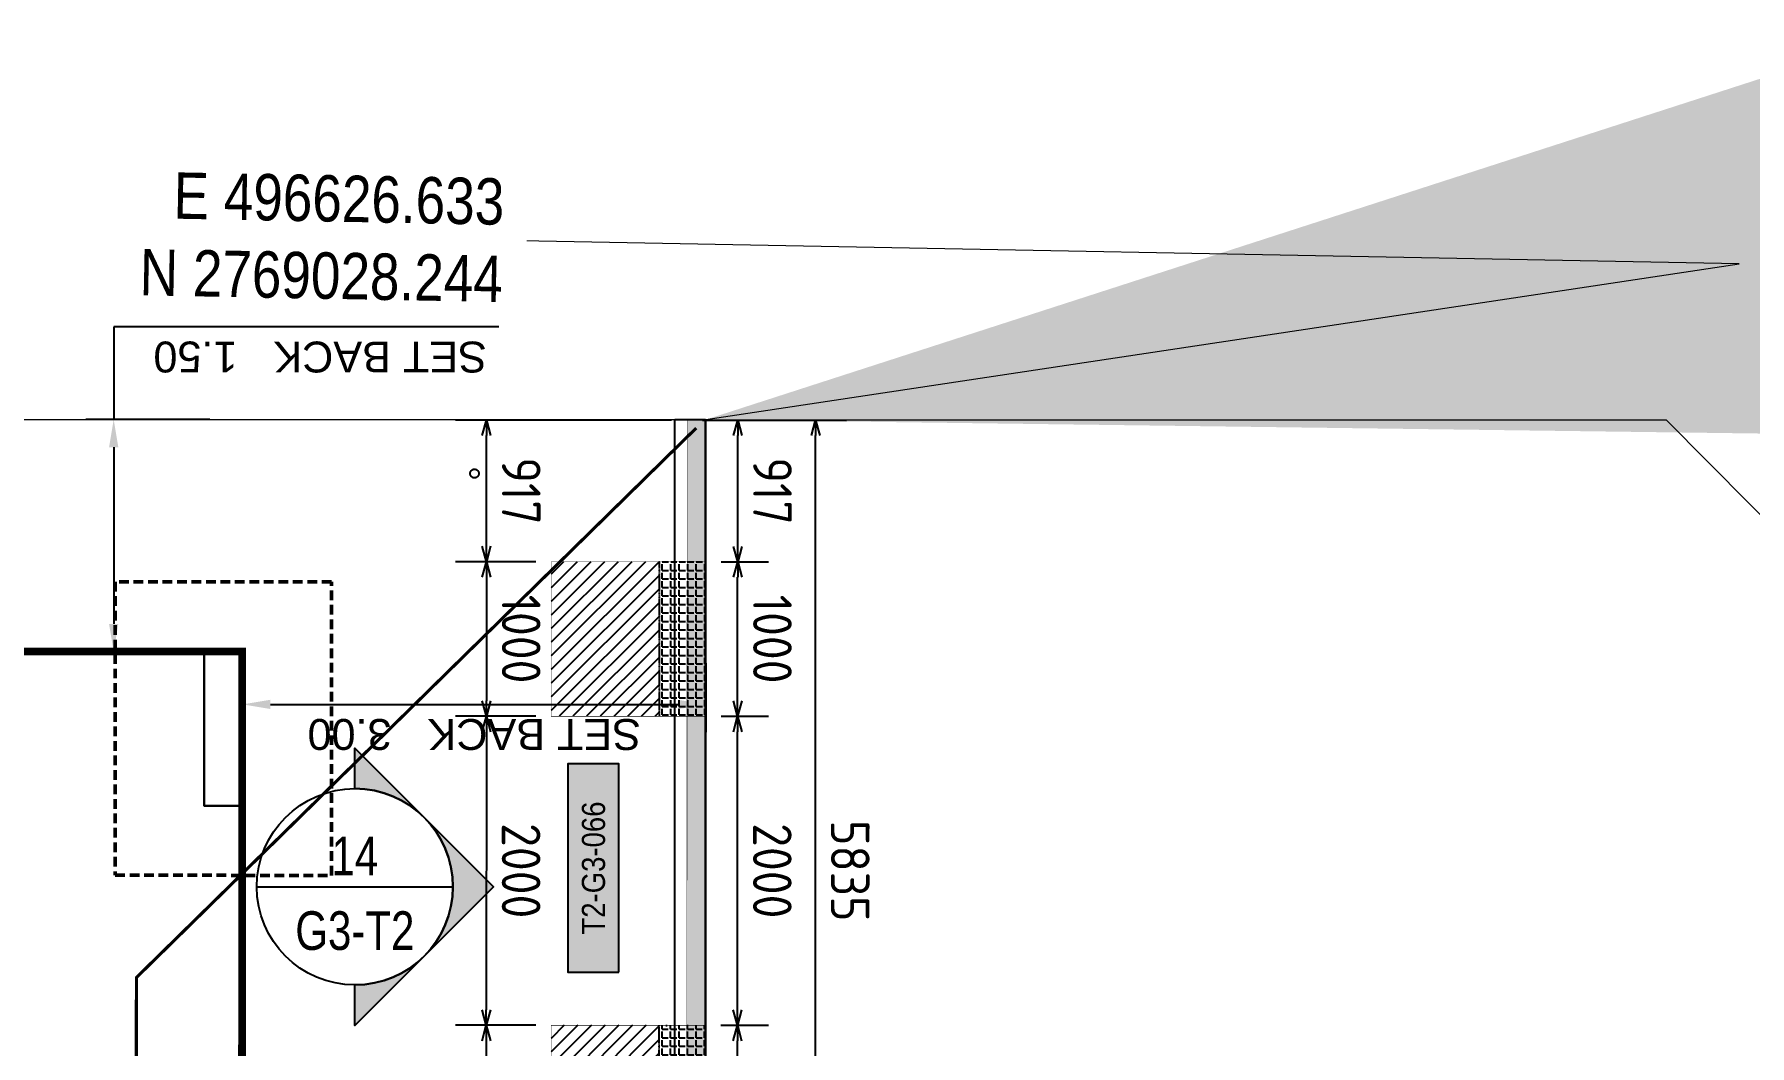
# Model space of a CAD drawing. Header units: centimetres. Extents: x -6122352 to 7132207, y -1694241 to 1947892.
# Drawn here: x 251227 to 262330, y -88546 to -81999 of the extents above; entities that cross this region are included whole.
import ezdxf
from ezdxf.enums import TextEntityAlignment as Align
from ezdxf.xclip import XClip

# ---------------------------------------------------------------- set-up
doc = ezdxf.new("R2010")
doc.units = ezdxf.units.CM
doc.header["$MEASUREMENT"] = 0
doc.header["$XCLIPFRAME"] = 2
doc.header["$PDMODE"] = 66
doc.header["$PDSIZE"] = 100
doc.linetypes.add('DASHED2', pattern=[0.375, 0.25, -0.125])
doc.linetypes.add('XR-AR-END-SETTING OUT PLAN$0$23261-XR-AR-SI-GF$0$HIDDEN', pattern=[0.375, 0.25, -0.125])
for name, color, linetype in [('00-MI-DIM', 7, 'Continuous'), ('23585-XR-AR-BOUNDARY WALLS AND SETBACKS$0$setback', 7, 'XR-AR-END-SETTING OUT PLAN$0$23261-XR-AR-SI-GF$0$HIDDEN'), ('@MI-FOOTINGS', 7, 'Continuous'), ('@MI-REF LAYER', 7, 'Continuous'), ('@MI-TYPE-01', 30, 'Continuous'), ('@MI-TYPE-02', 6, 'Continuous'), ('B_TH_6', 7, 'Continuous'), ('PANEL-TAGS', 7, 'Continuous'), ('S-DIMENSION', 251, 'Continuous')]:
    doc.layers.add(name, color=color, linetype=linetype)
for name, color, linetype, lineweight, true_color in [('08-Compound Wall-2', 6, 'Continuous', 25, 0xff00ff), ('23585-XR-AR-DAMAC PLOT LIMITS$0$1-End units', 7, 'Continuous', 5, 0xf8991e), ('23585-XR-AR-DAMAC PLOT LIMITS$0$1-Open Space', 7, 'Continuous', 5, 0x90cf5a)]:
    doc.layers.add(name, color=color, linetype=linetype, lineweight=lineweight, true_color=true_color)
for name, color, linetype, lineweight in [('@ Foundations', 4, 'DASHED2', 50), ('A-ANNO-TEXT', 3, 'Continuous', 25), ('XR-AR-END-SETTING OUT PLAN$0$23585-XR-AR-END-GROUND FLOOR$0$S-COLS', 51, 'Continuous', 40), ('XR-AR-END-SETTING OUT PLAN$0$23585-XR-AR-END-GROUND FLOOR$0$S-COLS-PATT', 8, 'Continuous', 5)]:
    doc.layers.add(name, color=color, linetype=linetype, lineweight=lineweight)
doc.styles.add('Arial Narrow', font='ARIALN.TTF', dxfattribs={"width": 0.95, "height": 500})
doc.styles.add('Gen-Text', font='arial.ttf', dxfattribs={"height": 2.5})
doc.styles.add('JWC BHQ 3.00', font='swissc.ttf', dxfattribs={"height": 3})
doc.styles.add('PANELTAG_STYLE', font='arial.ttf')
doc.styles.add('Schueco-BEMSTIL', font='isocpeur.ttf', dxfattribs={"width": 0.9})
doc.styles.get("Standard").update_dxf_attribs({"font": 'arial.ttf'})
doc.dimstyles.new('Dim Arrow Ann', dxfattribs={"dimtxt": 2.5, "dimasz": 3, "dimexe": 1.5, "dimexo": 1.5, "dimgap": 1, "dimtad": 1, "dimdec": 0, "dimlfac": 1000, "dimzin": 0, "dimdsep": 46, "dimtxsty": 'Gen-Text', "dimblk": 'ARCHTICK', "dimcen": 0, "dimclrd": 7, "dimclre": 7, "dimclrt": 7, "dimadec": 0, "dimazin": 0, "dimtfac": 1, "dimtdec": 0, "dimtofl": 0, "dimtmove": 2, "dimatfit": 3, "dimfxl": 1, "dimtolj": 1, "dimtzin": 0, "dimlwd": 0, "dimlwe": 0, "dimarcsym": 0})
doc.dimstyles.new('MI- JWC-TXT-2.5 MM', dxfattribs={"dimscale": 1.5, "dimtxt": 2.5, "dimasz": 1, "dimexe": 2, "dimexo": 1, "dimgap": 1, "dimtad": 1, "dimdec": 0, "dimdsep": 46, "dimtxsty": 'Schueco-BEMSTIL', "dimblk": 'OPEN30', "dimcen": 0, "dimdle": 2, "dimclrd": 140, "dimclre": 8, "dimclrt": 40, "dimadec": 0, "dimazin": 2, "dimtfac": 1, "dimtdec": 0, "dimtix": 1, "dimtmove": 2, "dimatfit": 3, "dimldrblk": 'OPEN', "dimfxl": 2, "dimlwd": -1, "dimlwe": -1, "dimarcsym": 0})
doc.dimstyles.get("Standard").update_dxf_attribs({"dimtxt": 5, "dimasz": 0.5, "dimexe": 0.18, "dimexo": 0.0625, "dimgap": 0.09, "dimtad": 0, "dimtih": 1, "dimtoh": 1, "dimdec": 0, "dimzin": 0, "dimdsep": 46, "dimtxsty": 'Standard', "dimcen": 0.09, "dimadec": 0, "dimazin": 0, "dimtfac": 1, "dimtdec": 0, "dimtofl": 0, "dimtmove": 0, "dimatfit": 3, "dimfxl": 1, "dimtolj": 1, "dimtzin": 0, "dimarcsym": 0})

# ---------------------------------------------------------------- blocks, each defined once
blk = doc.blocks.new('23585-XR-AR-BOUNDARY WALLS AND SETBACKS')
at = {"layer": '08-Compound Wall-2'}
for points in [[(496661.888, 2768995.669), (496662.023, 2768995.817), (496644.328, 2769012.031), (496626.633, 2769028.244), (496626.498, 2769028.097)], [(496590.019, 2768988.285), (496607.64, 2768972.139), (496613.754, 2768978.811), (496617.807, 2768983.235), (496621.861, 2768987.659), (496625.914, 2768992.083), (496629.968, 2768996.506), (496634.021, 2769000.93), (496638.075, 2769005.354), (496644.12, 2769011.951), (496626.498, 2769028.097)]]:
    blk.add_lwpolyline(points, dxfattribs=at)
at = {"layer": '23585-XR-AR-BOUNDARY WALLS AND SETBACKS$0$setback', "ltscale": 40, "const_width": 0.05}
blk.add_lwpolyline([(496625.712, 2769025.019), (496621.559, 2769020.487), (496617.506, 2769016.063), (496613.452, 2769011.639), (496609.399, 2769007.215), (496605.345, 2769002.792), (496601.292, 2768998.368), (496597.239, 2768993.944), (496593.084, 2768989.41), (496607.461, 2768976.236), (496611.616, 2768980.771), (496615.669, 2768985.194), (496619.723, 2768989.618), (496623.776, 2768994.042), (496627.83, 2768998.465), (496631.883, 2769002.889), (496635.936, 2769007.313), (496640.09, 2769011.846), (496625.712, 2769025.019)], dxfattribs=at)
blk = doc.blocks.new('A$C9d9485f6')
at = {"layer": 'A-ANNO-TEXT', "rotation": 312.4881850805905}
blk.add_blockref('23585-XR-AR-BOUNDARY WALLS AND SETBACKS', (-2377088.535, -1504219.252), dxfattribs=at)
blk = doc.blocks.new('23585-XR-AR-DAMAC PLOT LIMITS')
at = {"layer": '23585-XR-AR-DAMAC PLOT LIMITS$0$1-End units', "color": 251, "true_color": 0x636466}
blk.add_lwpolyline([(496644.328, 2769012.031), (496638.148, 2769005.286), (496620.453, 2769021.5), (496626.633, 2769028.244)], close=True, dxfattribs=at)
at = {"layer": '23585-XR-AR-DAMAC PLOT LIMITS$0$1-Open Space', "color": 251, "true_color": 0x636466}
blk.add_lwpolyline([(496662.375, 2769009.468), (496665.774, 2769006.307), (496666.016, 2769000.175), (496662.023, 2768995.817), (496644.328, 2769012.031), (496626.633, 2769028.244), (496630.832, 2769032.828), (496637.009, 2769033.075), (496637.723, 2769032.411), (496633.553, 2769027.938), (496638.015, 2769023.778), (496642.189, 2769028.255), (496643.548, 2769026.99), (496647.941, 2769022.901), (496652.333, 2769018.814), (496656.725, 2769014.727), (496657.91, 2769013.624), (496653.736, 2769009.147), (496658.197, 2769004.987)], close=True, dxfattribs=at)
blk = doc.blocks.new('A$Cf093b529')
at = {"layer": 'A-ANNO-TEXT'}
blk.add_blockref('23585-XR-AR-DAMAC PLOT LIMITS', (-495391.99, -2768603.442), dxfattribs=at)
blk = doc.blocks.new('_ArchTick')
at = {"color": 0, "linetype": 'ByBlock', "const_width": 0.15}
blk.add_lwpolyline([(-0.5, -0.5), (0.5, 0.5)], dxfattribs=at)
blk = doc.blocks.new('XR-AR-END-SETTING OUT PLAN$0$23585-XR-AR-END-GROUND FLOOR$0$A$C75a8815d')
at = {"layer": 'XR-AR-END-SETTING OUT PLAN$0$23585-XR-AR-END-GROUND FLOOR$0$S-COLS', "color": 252, "lineweight": 30}
blk.add_lwpolyline([(0, -4000), (0, -3000), (250, -3000), (250, -4000)], close=True, dxfattribs=at)
blk = doc.blocks.new('XR-AR-END-SETTING OUT PLAN')
at = {"layer": 'XR-AR-END-SETTING OUT PLAN$0$23585-XR-AR-END-GROUND FLOOR$0$S-COLS-PATT', "color": 8}
blk.add_blockref('XR-AR-END-SETTING OUT PLAN$0$23585-XR-AR-END-GROUND FLOOR$0$A$C75a8815d', (3000, 5500), dxfattribs=at)
blk = doc.blocks.new('END UNIT')
at = {"xscale": 0.001, "yscale": 0.001, "zscale": 0.001}
blk.add_blockref('XR-AR-END-SETTING OUT PLAN', (-9.15, 0), dxfattribs=at)
blk = doc.blocks.new('TH_6')
blk.add_blockref('END UNIT', (495802.305, 2769163.997))
blk = doc.blocks.new('A$Ce2a03a74')
at = {"layer": 'S-DIMENSION'}
blk.add_circle((28, 28), 28.1, dxfattribs=at)
at = {"layer": 'B_TH_6', "xscale": 999.9914829579993, "yscale": 999.9914829579993, "zscale": 999.9914829579993}
blk.add_blockref('TH_6', (-495790405, -2769140733), dxfattribs=at)
blk = doc.blocks.new('23585-XR-AR-MALDIVE-2$0$TH_6')
at = {"ltscale": 10, "xscale": 0.00100002623446598, "yscale": 0.00100002623446598, "zscale": 0.00100002623446598}
blk.add_blockref('A$Ce2a03a74', (495794.627, 2769164.318), dxfattribs=at)
at = {"layer": '@ Foundations', "linetype": 'DASHED2', "ltscale": 0.25}
blk.add_lwpolyline([(495795.58, 2769165.047), (495796.98, 2769165.047), (495796.98, 2769166.947), (495795.58, 2769166.947)], close=True, dxfattribs=at)
blk = doc.blocks.new('A$Cd086fac5')
at = {"color": 1, "true_color": 0xeb0000, "const_width": 0.008}
blk.add_lwpolyline([(45.148, 0), (39.148, 0), (33.148, 0), (27.148, 0), (21.148, 0), (15.148, 0), (9.148, 0), (0.001, 0), (0, 24), (9.148, 24), (15.148, 24), (21.148, 24), (27.148, 24), (33.148, 24), (39.148, 24), (45.148, 24), (54.298, 24), (54.298, 0)], close=True, dxfattribs=at)
blk = doc.blocks.new('*D440')
at = {"color": 0, "lineweight": -2, "transparency": 16777216}
for p, q in [((494319.77, 2767862.073), (494319.77, 2767862.52)), ((494322.767, 2767862.044), (494322.767, 2767862.52)), ((494322.587, 2767862.34), (494319.95, 2767862.34))]:
    blk.add_line(p, q, dxfattribs=at)
at = {"color": 0, "transparency": 16777216}
for points in [[(494319.95, 2767862.37), (494319.95, 2767862.31), (494319.77, 2767862.34)], [(494322.587, 2767862.37), (494322.587, 2767862.31), (494322.767, 2767862.34)]]:
    blk.add_solid(points, dxfattribs=at)
at = {"layer": 'Defpoints', "color": 0, "transparency": 16777216}
for p in [(494319.77, 2767862.34), (494319.77, 2767862.011), (494322.767, 2767861.982)]:
    blk.add_point(p, dxfattribs=at)
at = {"color": 0, "transparency": 16777216, "insert": (494321.268, 2767862.533), "char_height": 0.2, "attachment_point": 5}
blk.add_mtext('\\A1;SET BACK   3.00', dxfattribs=at)
blk = doc.blocks.new('*D442')
at = {"color": 0, "lineweight": -2, "transparency": 16777216}
for p, q in [((494323.084, 2767861.999), (494323.782, 2767861.999)), ((494323.602, 2767860.676), (494323.602, 2767861.819)), ((494322.979, 2767860.496), (494323.782, 2767860.496)), ((494323.602, 2767859.896), (494323.602, 2767860.496)), ((494321.11, 2767859.896), (494323.602, 2767859.896))]:
    blk.add_line(p, q, dxfattribs=at)
at = {"color": 0, "transparency": 16777216}
for points in [[(494323.572, 2767861.819), (494323.632, 2767861.819), (494323.602, 2767861.999)], [(494323.572, 2767860.676), (494323.632, 2767860.676), (494323.602, 2767860.496)]]:
    blk.add_solid(points, dxfattribs=at)
at = {"layer": 'Defpoints', "color": 0, "transparency": 16777216}
for p in [(494323.022, 2767861.999), (494323.602, 2767861.999), (494322.917, 2767860.496)]:
    blk.add_point(p, dxfattribs=at)
at = {"color": 0, "transparency": 16777216, "insert": (494322.266, 2767860.09), "char_height": 0.2, "attachment_point": 5}
blk.add_mtext('\\A1;SET BACK   1.50', dxfattribs=at)
blk = doc.blocks.new('T1-FOOTING')
at = {"transparency": 33554679}
h = blk.add_hatch(dxfattribs=at)
h.set_pattern_fill('ANGLE', color=256, scale=500)
h.set_pattern_definition([(0, (0, 0), (0, 137.5), [100, -37.5]), (90, (0, 0), (-137.5, 8e-15), [100, -37.5])])
h.paths.add_polyline_path([(-500, -300), (500, -300), (500, 0), (-500, 0)])
h.paths.add_polyline_path([(-499.75, -299.75), (499.75, -299.75), (499.75, -0.25), (-499.75, -0.25)], flags=16)
h = blk.add_hatch(dxfattribs=at)
h.set_pattern_fill('ANGLE', color=8, scale=200)
h.set_pattern_definition([(0, (0, 0), (0, 55), [40, -15]), (90, (0, 0), (-55, 3e-15), [40, -15])])
h.paths.add_polyline_path([(500, -300), (500, 0), (-500, 0), (-500, -300)])
h = blk.add_hatch(dxfattribs=at)
h.set_pattern_fill('ANSI31', color=8, scale=500)
h.paths.add_polyline_path([(500, -1000), (500, -300), (-500, -300), (-500, -1000)])
at = {"layer": '@MI-TYPE-01', "color": 240, "linetype": 'DASHED2', "true_color": 0xed1f24}
blk.add_line((-500, -300), (500, -300), dxfattribs=at)
at = {"layer": '@MI-TYPE-01', "color": 240, "true_color": 0xed1f24, "const_width": 2.5}
blk.add_lwpolyline([(-500, 0), (500, 0), (500, -1000), (-500, -1000)], close=True, dxfattribs=at)
blk = doc.blocks.new('_Open30')
at = {"color": 0, "linetype": 'ByBlock', "lineweight": -2}
for p, q in [((-1, 0.27), (0, 0)), ((0, 0), (-1, -0.27)), ((0, 0), (-1, 0))]:
    blk.add_line(p, q, dxfattribs=at)
blk = doc.blocks.new('*D1323')
at = {"layer": '@MI-TYPE-02', "color": 8, "transparency": 16777216}
for p, q in [((382575, -149263), (383387, -149263)), ((382576, -155098), (383388, -155098))]:
    blk.add_line(p, q, dxfattribs=at)
at = {"layer": '@MI-TYPE-02', "color": 140, "transparency": 16777216}
blk.add_line((383188, -154998), (383187, -149363), dxfattribs=at)
at = {"layer": 'Defpoints', "color": 0, "transparency": 16777216}
for p in [(382475, -149263), (383187, -149263), (382476, -155098)]:
    blk.add_point(p, dxfattribs=at)
at = {"layer": '@MI-TYPE-02', "color": 140, "transparency": 16777216, "xscale": 100, "yscale": 100, "zscale": 100}
for p, rotation in [((383187, -149263), 90.01026582106833), ((383188, -155098), 270.0102658210683)]:
    blk.add_blockref('_Open30', p, dxfattribs=dict(at, rotation=rotation))
at = {"layer": '@MI-TYPE-02', "color": 40, "transparency": 16777216, "insert": (383412, -152180), "char_height": 250, "attachment_point": 5, "rotation": 270.0103, "style": 'Schueco-BEMSTIL'}
blk.add_mtext('5835', dxfattribs=at)
blk = doc.blocks.new('_Open')
at = {"color": 0, "linetype": 'ByBlock', "lineweight": -2}
for p, q in [((-1, 0.2), (0, 0)), ((-1, -0.2), (0, 0)), ((0, 0), (-1, 0))]:
    blk.add_line(p, q, dxfattribs=at)
blk = doc.blocks.new('*D1325')
at = {"layer": '@MI-TYPE-02', "color": 8, "transparency": 16777216}
for p, q in [((382576, -153180), (382883, -153180)), ((382577, -154180), (382883, -154180))]:
    blk.add_line(p, q, dxfattribs=at)
at = {"layer": '@MI-TYPE-02', "color": 140, "transparency": 16777216}
blk.add_line((382683, -154080), (382683, -153280), dxfattribs=at)
at = {"layer": 'Defpoints', "color": 0, "transparency": 16777216}
for p in [(382476, -153180), (382683, -153180), (382477, -154180)]:
    blk.add_point(p, dxfattribs=at)
at = {"layer": '@MI-TYPE-02', "color": 140, "transparency": 16777216, "xscale": 100, "yscale": 100, "zscale": 100}
for p, rotation in [((382683, -153180), 90.01026582106833), ((382683, -154180), 270.0102658210683)]:
    blk.add_blockref('_Open30', p, dxfattribs=dict(at, rotation=rotation))
at = {"layer": '@MI-TYPE-02', "color": 40, "transparency": 16777216, "insert": (382908, -153680), "char_height": 250, "attachment_point": 5, "rotation": 270.0103, "style": 'Schueco-BEMSTIL'}
blk.add_mtext('1000', dxfattribs=at)
blk = doc.blocks.new('*D1326')
at = {"layer": '@MI-TYPE-02', "color": 8, "transparency": 16777216}
for p, q in [((382576, -151180), (382883, -151180)), ((382576, -153180), (382883, -153180))]:
    blk.add_line(p, q, dxfattribs=at)
at = {"layer": '@MI-TYPE-02', "color": 140, "transparency": 16777216}
blk.add_line((382683, -153080), (382683, -151280), dxfattribs=at)
at = {"layer": 'Defpoints', "color": 0, "transparency": 16777216}
for p in [(382476, -151180), (382683, -151180), (382476, -153180)]:
    blk.add_point(p, dxfattribs=at)
at = {"layer": '@MI-TYPE-02', "color": 140, "transparency": 16777216, "xscale": 100, "yscale": 100, "zscale": 100}
for p, rotation in [((382683, -151180), 90.01026582106833), ((382683, -153180), 270.0102658210683)]:
    blk.add_blockref('_Open30', p, dxfattribs=dict(at, rotation=rotation))
at = {"layer": '@MI-TYPE-02', "color": 40, "transparency": 16777216, "insert": (382908, -152180), "char_height": 250, "attachment_point": 5, "rotation": 270.0103, "style": 'Schueco-BEMSTIL'}
blk.add_mtext('2000', dxfattribs=at)
blk = doc.blocks.new('*D1327')
at = {"layer": '@MI-TYPE-02', "color": 8, "transparency": 16777216}
for p, q in [((382576, -150180), (382883, -150180)), ((382576, -151180), (382883, -151180))]:
    blk.add_line(p, q, dxfattribs=at)
at = {"layer": '@MI-TYPE-02', "color": 140, "transparency": 16777216}
blk.add_line((382683, -151080), (382683, -150280), dxfattribs=at)
at = {"layer": 'Defpoints', "color": 0, "transparency": 16777216}
for p in [(382476, -150180), (382683, -150180), (382476, -151180)]:
    blk.add_point(p, dxfattribs=at)
at = {"layer": '@MI-TYPE-02', "color": 140, "transparency": 16777216, "xscale": 100, "yscale": 100, "zscale": 100}
for p, rotation in [((382683, -150180), 90.01026582106833), ((382683, -151180), 270.0102658210683)]:
    blk.add_blockref('_Open30', p, dxfattribs=dict(at, rotation=rotation))
at = {"layer": '@MI-TYPE-02', "color": 40, "transparency": 16777216, "insert": (382908, -150680), "char_height": 250, "attachment_point": 5, "rotation": 270.0103, "style": 'Schueco-BEMSTIL'}
blk.add_mtext('1000', dxfattribs=at)
blk = doc.blocks.new('*D1328')
at = {"layer": '@MI-TYPE-02', "color": 8, "transparency": 16777216}
for p, q in [((382455, -149263), (382883, -149263)), ((382576, -150180), (382883, -150180))]:
    blk.add_line(p, q, dxfattribs=at)
at = {"layer": '@MI-TYPE-02', "color": 140, "transparency": 16777216}
blk.add_line((382683, -150080), (382683, -149363), dxfattribs=at)
at = {"layer": 'Defpoints', "color": 0, "transparency": 16777216}
for p in [(382355, -149263), (382683, -149263), (382476, -150180)]:
    blk.add_point(p, dxfattribs=at)
at = {"layer": '@MI-TYPE-02', "color": 140, "transparency": 16777216, "xscale": 100, "yscale": 100, "zscale": 100}
for p, rotation in [((382683, -149263), 90.01026582106833), ((382683, -150180), 270.0102658210683)]:
    blk.add_blockref('_Open30', p, dxfattribs=dict(at, rotation=rotation))
at = {"layer": '@MI-TYPE-02', "color": 40, "transparency": 16777216, "insert": (382908, -149722), "char_height": 250, "attachment_point": 5, "rotation": 270.0103, "style": 'Schueco-BEMSTIL'}
blk.add_mtext('917', dxfattribs=at)
blk = doc.blocks.new('*D1402')
at = {"layer": '@MI-TYPE-02', "color": 8, "transparency": 16777216}
for p, q in [((-229, 47998), (-1627, 47998)), ((-1108, 47081), (-1627, 47081))]:
    blk.add_line(p, q, dxfattribs=at)
at = {"layer": '@MI-TYPE-02', "color": 140, "transparency": 16777216}
blk.add_line((-1427, 47181), (-1427, 47898), dxfattribs=at)
at = {"layer": 'Defpoints', "color": 0, "transparency": 16777216}
for p in [(-1427, 47998), (-129, 47998), (-1008, 47081)]:
    blk.add_point(p, dxfattribs=at)
at = {"layer": '@MI-TYPE-02', "color": 140, "transparency": 16777216, "xscale": 100, "yscale": 100, "zscale": 100}
for p, rotation in [((-1427, 47998), 90.01026582106819), ((-1427, 47081), 270.0102658210682)]:
    blk.add_blockref('_Open30', p, dxfattribs=dict(at, rotation=rotation))
at = {"layer": '@MI-TYPE-02', "color": 40, "transparency": 16777216, "insert": (-1202, 47539), "char_height": 250, "attachment_point": 5, "rotation": 270.0103, "style": 'Schueco-BEMSTIL'}
blk.add_mtext('917', dxfattribs=at)
blk = doc.blocks.new('*D1403')
at = {"layer": '@MI-TYPE-02', "color": 8, "transparency": 16777216}
for p, q in [((-1108, 47081), (-1627, 47081)), ((-1107, 46081), (-1627, 46081))]:
    blk.add_line(p, q, dxfattribs=at)
at = {"layer": '@MI-TYPE-02', "color": 140, "transparency": 16777216}
blk.add_line((-1427, 46981), (-1427, 46181), dxfattribs=at)
at = {"layer": 'Defpoints', "color": 0, "transparency": 16777216}
for p in [(-1008, 47081), (-1427, 46081), (-1007, 46081)]:
    blk.add_point(p, dxfattribs=at)
at = {"layer": '@MI-TYPE-02', "color": 140, "transparency": 16777216, "xscale": 100, "yscale": 100, "zscale": 100}
for p, rotation in [((-1427, 47081), 90.01026582106819), ((-1427, 46081), 270.0102658210682)]:
    blk.add_blockref('_Open30', p, dxfattribs=dict(at, rotation=rotation))
at = {"layer": '@MI-TYPE-02', "color": 40, "transparency": 16777216, "insert": (-1202, 46581), "char_height": 250, "attachment_point": 5, "rotation": 270.0103, "style": 'Schueco-BEMSTIL'}
blk.add_mtext('1000', dxfattribs=at)
blk = doc.blocks.new('*D1404')
at = {"layer": '@MI-TYPE-02', "color": 8, "transparency": 16777216}
for p, q in [((-1107, 46081), (-1627, 46081)), ((-1107, 44081), (-1627, 44081))]:
    blk.add_line(p, q, dxfattribs=at)
at = {"layer": '@MI-TYPE-02', "color": 140, "transparency": 16777216}
blk.add_line((-1427, 45981), (-1427, 44181), dxfattribs=at)
at = {"layer": 'Defpoints', "color": 0, "transparency": 16777216}
for p in [(-1007, 46081), (-1427, 44081), (-1007, 44081)]:
    blk.add_point(p, dxfattribs=at)
at = {"layer": '@MI-TYPE-02', "color": 140, "transparency": 16777216, "xscale": 100, "yscale": 100, "zscale": 100}
for p, rotation in [((-1427, 46081), 90.01026582106819), ((-1427, 44081), 270.0102658210682)]:
    blk.add_blockref('_Open30', p, dxfattribs=dict(at, rotation=rotation))
at = {"layer": '@MI-TYPE-02', "color": 40, "transparency": 16777216, "insert": (-1202, 45081), "char_height": 250, "attachment_point": 5, "rotation": 270.0103, "style": 'Schueco-BEMSTIL'}
blk.add_mtext('2000', dxfattribs=at)
blk = doc.blocks.new('*D1405')
at = {"layer": '@MI-TYPE-02', "color": 8, "transparency": 16777216}
for p, q in [((-1107, 44081), (-1627, 44081)), ((-1107, 43081), (-1626, 43081))]:
    blk.add_line(p, q, dxfattribs=at)
at = {"layer": '@MI-TYPE-02', "color": 140, "transparency": 16777216}
blk.add_line((-1427, 43981), (-1426, 43181), dxfattribs=at)
at = {"layer": 'Defpoints', "color": 0, "transparency": 16777216}
for p in [(-1007, 44081), (-1426, 43081), (-1007, 43081)]:
    blk.add_point(p, dxfattribs=at)
at = {"layer": '@MI-TYPE-02', "color": 140, "transparency": 16777216, "xscale": 100, "yscale": 100, "zscale": 100}
for p, rotation in [((-1427, 44081), 90.01026582106819), ((-1426, 43081), 270.0102658210682)]:
    blk.add_blockref('_Open30', p, dxfattribs=dict(at, rotation=rotation))
at = {"layer": '@MI-TYPE-02', "color": 40, "transparency": 16777216, "insert": (-1201, 43581), "char_height": 250, "attachment_point": 5, "rotation": 270.0103, "style": 'Schueco-BEMSTIL'}
blk.add_mtext('1000', dxfattribs=at)
blk = doc.blocks.new('*U1874')
h = blk.add_hatch(color=94)
edge = h.paths.add_edge_path()
edge.add_line((0, 6.35), (0, 8.98))
edge.add_line((0, 8.98), (8.98, 0))
edge.add_line((8.98, 0), (0, -8.98))
edge.add_line((0, -8.98), (0, -6.35))
edge.add_arc((0, 0), 6.35, 270, 450)
at = {"color": 94}
blk.add_line((-6.35, 0), (6.35, 0), dxfattribs=at)
for points in [[(0, 6.35), (0, 8.98), (8.98, 0), (0, -8.98), (0, -6.35, 1)], [(4.49, -4.49, 0.414214), (4.49, 4.49), (8.98, 0), (4.49, -4.49)]]:
    blk.add_lwpolyline(points, format="xyb", close=True)
blk.add_circle((0, 0), 6.35, dxfattribs=at)
at = {"style": 'Arial Narrow', "width": 0.95, "flags": 8}
blk.add_attdef('VIEWNUMBER', text='', height=2.5, dxfattribs=at).set_placement((0, 0), align=Align.BOTTOM_CENTER)
blk.add_attdef('SHEETNUMBER', text='', height=2.5, dxfattribs=at).set_placement((0, -1.59), align=Align.TOP_CENTER)
blk = doc.blocks.new('PANELTAG')
at = {"layer": 'PANEL-TAGS', "color": 1}
blk.add_lwpolyline([(-13.5, -3.3), (13.5, -3.3), (13.5, 3.3), (-13.5, 3.3)], close=True, dxfattribs=at)
at = {"layer": 'PANEL-TAGS', "color": 40, "true_color": 0xffd700}
blk.add_solid([(-13.5, -3.3), (13.5, -3.3), (-13.5, 3.3), (13.5, 3.3)], dxfattribs=at)
at = {"layer": 'PANEL-TAGS', "color": 5, "style": 'PANELTAG_STYLE', "width": 0.85}
blk.add_attdef('TAGNO', text='', height=3, dxfattribs=at).set_placement((0, 0), align=Align.MIDDLE)
blk = doc.blocks.new('M3 REF WITH TABLES')
at = {"color": 1, "const_width": 0.02}
blk.add_lwpolyline([(169.229, 184.609), (169.404, 179.536), (179.167, 170.567), (178.917, 170.29), (179.167, 170.567), (181.552, 168.408), (186.637, 168.551)], dxfattribs=at)
blk = doc.blocks.new('A$C1c81b485')
at = {"color": 1, "true_color": 0xeb0000, "const_width": 0.008}
blk.add_lwpolyline([(46.897, -23.48), (40.897, -23.48), (34.897, -23.48), (28.897, -23.48), (22.897, -23.48), (16.897, -23.48), (10.897, -23.48), (1.75, -23.48), (1.749, 0.52), (10.897, 0.52), (16.897, 0.52), (22.897, 0.52), (28.897, 0.52), (34.897, 0.52), (40.897, 0.52), (46.897, 0.52), (56.047, 0.52), (56.047, -23.48)], close=True, dxfattribs=at)
dim = blk.add_linear_dim(base=(1.75, -21.636), p1=(4.747, -21.994), p2=(1.75, -21.965), text='SET BACK   <>', dimstyle='Standard', override={"dimtxt": 0.2, "dimtad": 1, "dimtih": 0, "dimdec": 2})
dim.commit()
dim.dimension.update_dxf_attribs({"geometry": '*D440', "text_midpoint": (3.248, -21.442), "insert": (-494318.02, -2767883.976)})
dim = blk.add_linear_dim(base=(5.582, -21.977), p1=(4.897, -23.48), p2=(5.002, -21.977), angle=90, text='SET BACK   <>', dimstyle='Standard', override={"dimtxt": 0.2, "dimtad": 1, "dimtih": 0, "dimdec": 2, "dimtmove": 1})
dim.commit()
dim.dimension.update_dxf_attribs({"geometry": '*D442', "text_midpoint": (5.582, -24.079), "dimtype": 128, "insert": (-494318.02, -2767883.976)})
blk = doc.blocks.new('T1-PARTITON 2')
at = {"layer": '@MI-TYPE-02'}
h = blk.add_hatch(color=256, dxfattribs=at)
h.dxf.hatch_style = 1
h.paths.add_polyline_path([(-8.7, 47998.3), (-7.6, 42163.3), (-127.6, 42163.3), (-128.7, 47998.3)])
at = {"layer": '@MI-TYPE-02', "const_width": 2.5}
blk.add_lwpolyline([(-8.7, 47998.3), (-7.6, 42163.3), (-127.6, 42163.3), (-128.7, 47998.3)], close=True, dxfattribs=at)
at = {"layer": '@MI-FOOTINGS', "color": 240, "true_color": 0xed1f24, "xscale": -1, "rotation": 270.0102658218726}
for p in [(-7.5, 46580.8), (-7, 43580.8)]:
    blk.add_blockref('T1-FOOTING', p, dxfattribs=at)
at = {"layer": '@MI-TYPE-02'}
for base, p1, p2, picture, middle in [((-1427.2558, 47998.03), (-1007.6323, 47080.6418), (-128.6692, 47998.2627), '*D1402', (-1202.1736, 47539.3387)), ((-1426.9, 46080.6), (-1007.6, 47080.6), (-1007.5, 46080.6), '*D1403', (-1202, 46580.6)), ((-1426.6, 44080.6), (-1007.5, 46080.6), (-1007.1, 44080.6), '*D1404', (-1201.7, 45080.6)), ((-1426.4, 43080.6), (-1007.1, 44080.6), (-1006.9, 43080.6), '*D1405', (-1201.5, 43580.6))]:
    dim = blk.add_linear_dim(base=base, p1=p1, p2=p2, angle=90.01027, dimstyle='MI- JWC-TXT-2.5 MM', dxfattribs=at)
    dim.commit()
    dim.dimension.update_dxf_attribs({"geometry": picture, "text_midpoint": middle})
for base, p1, p2, picture, middle, set_off in [((198.7267, 47998.3214), (-7.6323, 47080.821), (-128.6692, 47998.2627), '*D1328', (423.8089, 47539.63), (-382483.8231, 197261.2344)), ((703.1, 47998.4), (-7.6, 42163.3), (-8.7, 47998.3), '*D1323', (928.6, 45081), (-382483.8, 197261.2)), ((198.9, 47080.9), (-7.5, 46080.8), (-7.6, 47080.8), '*D1327', (424, 46580.9), (-382483.8, 197261.2)), ((199.1, 46080.9), (-8, 44080.8), (-7.5, 46080.8), '*D1326', (424.2, 45080.9), (-382483.8, 197261.2)), ((199.4, 44080.9), (-6.9, 43080.8), (-8, 44080.8), '*D1325', (424.5, 43580.9), (-382483.8, 197261.2))]:
    dim = blk.add_linear_dim(base=base, p1=p1, p2=p2, angle=90.01027, dimstyle='MI- JWC-TXT-2.5 MM', dxfattribs=at)
    dim.commit()
    dim.dimension.update_dxf_attribs({"geometry": picture, "text_midpoint": middle, "insert": set_off})

msp = doc.modelspace()

# ---------------------------------------------------------------- block references
at = {"layer": '@MI-REF LAYER', "xscale": 1000, "yscale": 1000, "zscale": 1000}
msp.add_blockref('A$C9d9485f6', (-23958.95046, 48155.57226), dxfattribs=at)

# ---------------------------------------------------------------- leaders
at = {"annotation_type": 0, "has_hookline": 1, "hookline_direction": 1, "text_width": 2372.92208, "horizontal_direction": (0.999826, -0.018675, 0)}
msp.add_leader([(255573.53027, -84493.54709), (262263.3371, -83483.96923), (254264.73218, -83334.57268)], dimstyle='Dim Arrow Ann', override={"dimscale": 0, "dimasz": 8000, "dimtad": 0}, dxfattribs=at)

# ---------------------------------------------------------------- next in the draw order: block references
at = {"layer": '@MI-REF LAYER'}
ref = msp.add_blockref('23585-XR-AR-MALDIVE-2$0$TH_6', (496524268.65458, 2768994320.83092), dxfattribs=dict(at, xscale=1000, yscale=1000, zscale=1000, rotation=179.990160682611))
XClip(ref).set_block_clipping_path([(495847.3954271018, 2769163.9966276083), (495847.3956328249, 2769187.9266468538), (495838.3053825917, 2769187.8965506698), (495832.3055219082, 2769187.896685781), (495826.3055193271, 2769187.89668578), (495820.3053769227, 2769187.8968332373), (495814.3055197545, 2769187.8969683493), (495808.3055171734, 2769187.896968348), (495802.3055123407, 2769187.8969683461), (495793.3573316149, 2769187.9369333955), (495793.3580750036, 2769163.9970191354)])

# ---------------------------------------------------------------- next in the draw order: texts
at = {"layer": '00-MI-DIM', "color": 20, "insert": (254264.72219, -83334.57249), "char_height": 300, "attachment_point": 6, "rotation": 358.92996379, "style": 'JWC BHQ 3.00', "bg_fill": 3, "box_fill_scale": 1.5, "bg_fill_color": 256, "bg_fill_true_color": 13158600, "bg_fill_transparency": 0}
msp.add_mtext('\\A1;E 496626.633\\PN 2769028.244', dxfattribs=at)

# ---------------------------------------------------------------- next in the draw order: linework, layer by layer
at = {"layer": '@MI-REF LAYER', "color": 1, "const_width": 20}
msp.add_lwpolyline([(255511.37041, -84548.35692), (251888.71741, -88104.47675), (251868.75592, -101362.25511), (251495.73913, -101364.7853), (251868.75592, -101362.25511), (251887.50851, -104578.99721), (255428.24517, -108231.75151)], dxfattribs=at)

# ---------------------------------------------------------------- next in the draw order: block references
at = {"layer": '00-MI-DIM'}
ref = msp.add_blockref('*U1874', (253302.15611, -87516.97862), dxfattribs=dict(at, xscale=100, yscale=100, zscale=100))
ref.add_attrib('VIEWNUMBER', '14', dxfattribs={"layer": '0', "height": 250, "style": 'Arial Narrow', "width": 0.95}).set_placement((253302.15611, -87516.97862), align=Align.BOTTOM_CENTER)
ref.add_attrib('SHEETNUMBER', 'G3-T2', dxfattribs={"layer": '0', "height": 250, "style": 'Arial Narrow', "width": 0.95}).set_placement((253302.15611, -87675.72862), align=Align.TOP_CENTER)
at = {"layer": '@MI-REF LAYER', "xscale": 1000, "yscale": 1000, "zscale": 1000}
for name, p, rotation in [('A$Cf093b529', (-891608.73293, 539022.72011), 312.4882903633292), ('M3 REF WITH TABLES', (5073.57098, -84448.84299), 312.4882889992022)]:
    msp.add_blockref(name, p, dxfattribs=dict(at, rotation=rotation))
at = {"layer": '@MI-REF LAYER', "color": 10, "xscale": 1000, "yscale": 1000, "zscale": 1000}
for name, p, rotation in [('A$C1c81b485', (257319.42251, -107973.35511), 179.9901606833409), ('A$Cd086fac5', (255574.24306, -84493.15774), 179.9901606820299)]:
    msp.add_blockref(name, p, dxfattribs=dict(at, rotation=rotation))
at = {"layer": '@MI-TYPE-01', "rotation": 359.977467402098}
msp.add_blockref('T1-PARTITON 2', (255562.34189, -132494.77346), dxfattribs=at)
at = {"layer": 'PANEL-TAGS'}
ref = msp.add_blockref('PANELTAG', (254846.61853, -87395.79503), dxfattribs=dict(at, xscale=50.00000000000001, yscale=50.00000000000001, zscale=50.00000000000001, rotation=90.00000000000001))
ref.add_attrib('TAGNO', 'T2-G3-066', dxfattribs={"color": 5, "height": 150, "rotation": 90, "style": 'PANELTAG_STYLE', "width": 0.85}).set_placement((254846.61853, -87395.79503), align=Align.MIDDLE_CENTER)

doc.saveas('drawing.dxf')
